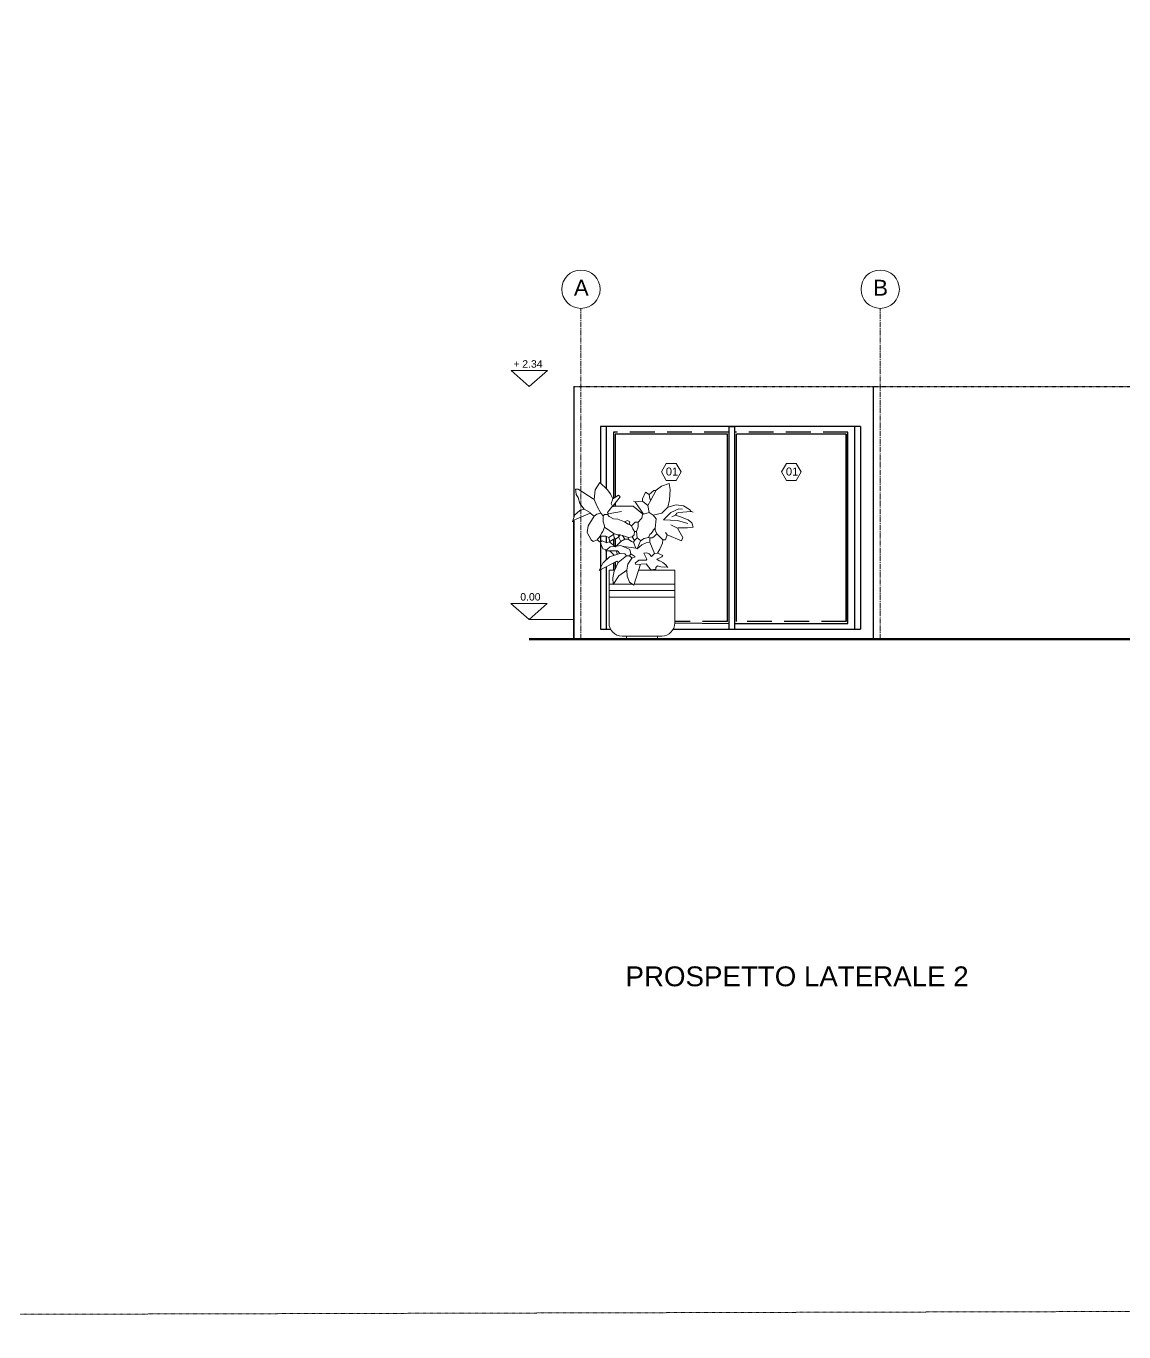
# Model space of a CAD drawing. Header units: centimetres. Extents: x -1487 to 7635, y -1892 to 2688.
# Drawn here: x 5410 to 6518, y 53 to 1370 of the extents above; entities that cross this region are included whole.
import ezdxf

# ---------------------------------------------------------------- set-up
doc = ezdxf.new("R2010")
doc.units = ezdxf.units.CM
for name, pattern in [('ACAD_ISO10W100', [18, 12, -3, 0, -3]), ('CENTERX2', [4, 2.5, -0.5, 0.5, -0.5]), ('CENTRO2', [1.125, 0.75, -0.125, 0.125, -0.125]), ('HIDDEN', [0.375, 0.25, -0.125])]:
    doc.linetypes.add(name, pattern=pattern)
for name, color, linetype, lineweight in [('A-ANNO-SYMB', 3, 'Continuous', 18), ('A-ANNO-TEXT', 3, 'Continuous', 18), ('A-ELEV-MBE1', 7, 'Continuous', 35), ('A-ELEV-PATT', 8, 'Continuous', 18), ('A-SECT-PATT', 8, 'Continuous', 18), ('AA - linee quote', 3, 'Continuous', 13), ('AA - pareti sezionate', 7, 'Continuous', 50), ('AA - serramenti e porte', 4, 'Continuous', 25), ('AA pareti non sezionate', 2, 'Continuous', 25), ('AA- arredo', 8, 'Continuous', 18), ('PROIEZIONI', 145, 'Continuous', 13), ('SIMBOLI FINESTRE', 3, 'Continuous', 13)]:
    doc.layers.add(name, color=color, linetype=linetype, lineweight=lineweight)
doc.layers.add('VEGETAZIONE', color=94, linetype='Continuous')
doc.styles.add('ARIAL', font='Arial.ttf')
doc.styles.add('E-ARIAL', font='Arial.ttf')
doc.styles.get("Standard").update_dxf_attribs({"font": 'Arial.ttf'})

msp = doc.modelspace()

# ---------------------------------------------------------------- linework, layer by layer
at = {"layer": 'A-ANNO-SYMB'}
for p, q in [((5917.8817, 1006.8652), (5899.482, 1023.095)), ((5899.482, 1023.095), (5936.2815, 1023.095)), ((5936.2815, 1023.095), (5917.8817, 1006.8652)), ((5917.5979, 771.9321), (5899.1981, 788.1619)), ((5899.1981, 788.1619), (5935.9977, 788.1619)), ((5935.9977, 788.1619), (5917.5979, 771.9321)), ((5962.9595, 771.9372), (5917.5979, 771.9321)), ((5917.5979, 771.9321), (5917.5979, 771.9321))]:
    msp.add_line(p, q, dxfattribs=at)
at = {"layer": 'A-ELEV-MBE1'}
for p, q in [((6119.3989, 966.7077), (6125.2713, 966.7077)), ((5962.9595, 872.1928), (5962.9595, 751.9925))]:
    msp.add_line(p, q, dxfattribs=at)
at = {"layer": 'A-ELEV-PATT', "linetype": 'Continuous'}
for p, q in [((6019.7111, 1006.6507), (6019.7111, 1006.6507)), ((6258.7432, 1006.2939), (6258.7432, 1006.2939)), ((6260.2963, 1006.8487), (6260.2963, 1006.8487)), ((6309.8452, 1006.7791), (6309.8452, 1006.7791)), ((6328.2071, 1006.1324), (6328.2071, 1006.1324)), ((6501.5369, 1006.1714), (6501.5369, 1006.1714)), ((6517.4771, 1006.9256), (6517.4787, 1006.9272)), ((5989.2208, 952.5339), (5989.2208, 952.5339)), ((5970.9775, 899.9056), (5970.9775, 899.9056)), ((6252.48, 866.5826), (6252.1209, 868.5298)), ((6252.1209, 866.6204), (6252.4407, 866.5924)), ((6252.266, 787.0056), (6252.266, 787.0056)), ((6252.1209, 771.2735), (6252.8048, 770.8122)), ((6002.3795, 753.2223), (6002.3795, 753.2223)), ((6121.054, 752.0711), (6121.054, 752.0711)), ((6270.55, 752.2241), (6273.1975, 751.9925)), ((6280.6007, 752.0636), (6280.7062, 751.9925)), ((6410.565, 752.1308), (6410.565, 752.1308))]:
    msp.add_line(p, q, dxfattribs=at)
at = {"layer": 'A-SECT-PATT'}
for p, q in [((6264.9595, 1006.9256), (6264.9595, 1006.9256)), ((6265.422, 751.9925), (6265.422, 751.9925))]:
    msp.add_line(p, q, dxfattribs=at)
at = {"layer": 'AA - linee quote', "linetype": 'CENTRO2', "ltscale": 7}
for p, q in [((5969.9595, 751.9925), (5969.9595, 1085.7627)), ((6271.9542, 751.9925), (6271.9542, 1085.7627))]:
    msp.add_line(p, q, dxfattribs=at)
at = {"layer": 'AA - linee quote', "linetype": 'CENTRO2', "ltscale": 0.009}
msp.add_lwpolyline([(-1487.331, 2664.295), (7634.7147, 2687.7379), (7634.7147, 76.6954), (-1487.331, 53.2526)], close=True, dxfattribs=at)
at = {"layer": 'AA - linee quote'}
for centre in [(5969.9595, 1105.0899), (6271.9542, 1105.0899)]:
    msp.add_circle(centre, 19.3273, dxfattribs=at)
at = {"layer": 'AA - pareti sezionate'}
for p, q in [((7186.1933, 751.9925), (5917.5979, 751.9925)), ((5962.9595, 751.9925), (6265.422, 751.9925))]:
    msp.add_line(p, q, dxfattribs=at)
at = {"layer": 'AA - serramenti e porte'}
for p, q in [((6119.3989, 966.7077), (5989.7945, 966.7077)), ((5989.7945, 966.7077), (5989.7945, 909.4061)), ((5995.667, 903.9376), (5995.667, 966.7076)), ((6119.3989, 761.9925), (6119.3989, 966.7077)), ((6252.1208, 966.7077), (6125.2713, 966.7077)), ((6125.2714, 761.9925), (6125.2714, 966.7077)), ((6246.2484, 761.9925), (6246.2484, 966.7077)), ((6252.1209, 966.7077), (6252.1209, 761.9923)), ((6002.8159, 960.818), (6002.8159, 894.0115)), ((6117.7658, 958.9077), (6004.4491, 958.9077)), ((6004.4491, 958.9077), (6004.4491, 895.1003)), ((6117.7658, 769.7925), (6117.7658, 958.9077)), ((6237.6546, 958.9077), (6126.9045, 958.9077)), ((6126.9045, 769.7925), (6126.9045, 958.9076)), ((6237.6546, 958.9077), (6237.6546, 769.7925)), ((6237.6546, 769.7925), (6237.6546, 958.9077)), ((6239.2878, 768.0208), (6239.2878, 960.818)), ((6004.4491, 889.0705), (6004.4491, 886.3631)), ((5989.7945, 855.9738), (5989.7945, 850.0798)), ((5989.7945, 849.1413), (5989.7945, 761.9925)), ((5995.667, 849.4916), (5995.667, 855.7033)), ((6002.8159, 852.7366), (6002.8159, 846.721)), ((6004.4491, 853.2008), (6004.4491, 845.2691)), ((5995.667, 841.8425), (5995.667, 842.1101)), ((5995.667, 832.2598), (5995.667, 841.0202)), ((6002.8159, 837.2882), (6002.8159, 836.48)), ((5995.667, 761.9925), (5995.667, 825.1301)), ((6002.8159, 828.8474), (6002.8159, 821.7114)), ((6004.4491, 829.6966), (6004.4491, 822.958)), ((6064.6977, 768.3864), (6119.3989, 768.0207)), ((6125.2713, 768.0207), (6239.2878, 768.0208)), ((5989.7945, 761.9925), (5999.9757, 761.9925)), ((6063.0418, 761.9925), (6252.1209, 761.9925))]:
    msp.add_line(p, q, dxfattribs=at)
at = {"layer": 'AA - serramenti e porte', "linetype": 'HIDDEN', "ltscale": 100}
for p, q in [((6119.3989, 960.818), (6002.8159, 960.818)), ((6239.2878, 960.818), (6125.2713, 960.818)), ((6117.7658, 769.7925), (6064.6977, 769.7925)), ((6237.6546, 769.7925), (6126.9045, 769.7925))]:
    msp.add_line(p, q, dxfattribs=at)
at = {"layer": 'AA - serramenti e porte', "linetype": 'Continuous'}
msp.add_line((5989.7945, 930.2539), (5989.787, 930.2947), dxfattribs=at)
at = {"layer": 'AA pareti non sezionate'}
for p, q in [((5962.9595, 1006.9256), (5962.9595, 874.9703)), ((6264.9595, 1006.9256), (6264.9595, 751.9925)), ((5962.9595, 872.1928), (5962.9595, 751.9925))]:
    msp.add_line(p, q, dxfattribs=at)
at = {"layer": 'AA pareti non sezionate', "linetype": 'ACAD_ISO10W100', "ltscale": 0.0009}
msp.add_line((5962.9595, 1006.9256), (7178.6933, 1006.9256), dxfattribs=at)
at = {"layer": 'AA pareti non sezionate', "extrusion": (-4.44089e-16, 5.03198e-31, -1)}
msp.add_line((6869.9595, 751.9925), (6264.9595, 751.9925), dxfattribs=at)
at = {"layer": 'AA- arredo'}
for p, q in [((5984.2814, 902.8123), (5989.0259, 910.1219)), ((5989.0259, 910.1219), (5996.5615, 903.1046)), ((6051.2637, 906.3209), (6059.0783, 908.9523)), ((6059.0783, 908.9523), (6059.9156, 903.1046)), ((5964.7448, 901.3503), (5964.6019, 903.3793)), ((5964.6019, 903.3793), (5967.0342, 903.3793)), ((5965.303, 897.8418), (5964.7448, 901.3503)), ((5967.0329, 894.8725), (5965.303, 897.8418)), ((5967.0342, 903.3793), (5982.2266, 893.6564)), ((5983.4428, 893.0492), (5984.2814, 902.8123)), ((5996.5615, 903.1046), (5999.9106, 898.7189)), ((5999.9106, 898.7189), (6002.2832, 893.6564)), ((6002.2832, 893.6564), (6007.7531, 897.303)), ((6007.7531, 897.303), (6009.5765, 895.4797)), ((6032.0634, 893.6564), (6035.103, 900.3425)), ((6035.103, 900.3425), (6038.7496, 897.9102)), ((6038.7496, 897.9102), (6043.6124, 902.1658)), ((6038.7496, 897.9102), (6039.3568, 893.6564)), ((6040.5729, 892.4402), (6045.9609, 902.2275)), ((6043.6124, 902.1658), (6046.0429, 902.1658)), ((6045.9609, 902.2275), (6051.2637, 906.3209)), ((6059.9156, 903.1046), (6059.3574, 892.5789)), ((5968.8562, 888.7936), (5967.0329, 894.8725)), ((5973.11, 883.3237), (5968.8562, 888.7936)), ((5968.9312, 881.7607), (5973.11, 883.3237)), ((5973.11, 883.3237), (5979.1872, 879.677)), ((5982.2266, 893.6564), (5983.4428, 893.0492)), ((5983.4428, 893.0492), (5986.5141, 885.854)), ((5986.5141, 885.854), (5990.1271, 879.0698)), ((6001.676, 886.3631), (5996.8132, 879.677)), ((6000.4599, 888.7936), (6002.2832, 893.6564)), ((6001.676, 886.3631), (6000.4599, 888.7936)), ((6002.2832, 886.3631), (6001.676, 886.3631)), ((6009.5765, 895.4797), (6002.2832, 886.3631)), ((6022.582, 886.3631), (6002.8903, 886.3631)), ((6032.0634, 878.4627), (6022.5821, 886.3631)), ((6022.9469, 891.2259), (6024.7702, 890.6169)), ((6024.7702, 890.6169), (6032.0634, 891.2259)), ((6033.0956, 878.1351), (6024.7702, 890.6169)), ((6032.0634, 891.2259), (6032.0634, 893.6564)), ((6037.5334, 886.9703), (6032.0634, 891.2259)), ((6040.5729, 892.4402), (6037.5334, 886.9703)), ((6037.5334, 886.9703), (6038.7496, 879.677)), ((6039.3568, 893.6564), (6040.5729, 892.4402)), ((6057.59, 885.1469), (6051.5128, 879.0698)), ((6059.3574, 892.5789), (6057.59, 885.1469)), ((6057.59, 885.1469), (6066.0994, 887.5792)), ((6057.59, 885.756), (6057.59, 885.1469)), ((6060.563, 879.7892), (6068.7232, 883.5455)), ((6066.0994, 887.5792), (6073.5912, 886.4388)), ((6068.7232, 883.5455), (6072.556, 883.1569)), ((6073.5912, 886.4388), (6079.4521, 882.9302)), ((6079.4521, 882.9302), (6081.2931, 880.8932)), ((5961.563, 870.5604), (5963.6285, 877.0825)), ((5965.2096, 872.9927), (5961.9683, 871.8404)), ((5963.6285, 877.0825), (5968.9312, 881.7607)), ((5979.1872, 879.0698), (5965.2096, 872.9927)), ((5983.4428, 876.0303), (5977.3638, 866.3066)), ((5979.1872, 879.677), (5979.1872, 879.0698)), ((5979.1872, 879.0698), (5983.4428, 876.0303)), ((5985.9559, 878.2521), (5983.4428, 876.0303)), ((5990.1271, 879.0698), (5985.9559, 878.2521)), ((5992.5594, 876.6393), (5990.1271, 879.0698)), ((5993.7737, 877.8537), (5992.5594, 876.6393)), ((5992.5594, 876.6393), (5992.5594, 870.5604)), ((5992.5594, 870.5604), (5993.7737, 866.3066)), ((5996.8132, 877.8537), (5993.7737, 877.8537)), ((5996.8132, 879.677), (5997.4204, 878.4627)), ((5997.4204, 878.4627), (5996.8132, 877.8537)), ((5996.8132, 877.8537), (5998.5151, 875.913)), ((5997.4204, 878.4627), (6010.7926, 880.8932)), ((5998.5151, 875.913), (6002.7015, 873.5739)), ((6002.7015, 873.5739), (6007.146, 872.9927)), ((6007.146, 872.9927), (6013.8303, 870.5604)), ((6013.8303, 870.5604), (6016.8697, 871.7765)), ((6017.4769, 868.1299), (6013.8303, 870.5604)), ((6016.8697, 871.7765), (6019.3002, 870.5604)), ((6019.3002, 870.5604), (6018.693, 868.1299)), ((6021.1235, 866.3066), (6024.7702, 869.9532)), ((6024.7702, 869.9532), (6027.8096, 869.9532)), ((6030.8491, 873.5999), (6027.8096, 869.9532)), ((6027.8096, 869.9532), (6027.8199, 865.3872)), ((6031.4563, 874.207), (6030.8491, 873.5999)), ((6032.0634, 877.8537), (6031.4563, 874.207)), ((6032.0634, 877.8537), (6032.0634, 878.4627)), ((6038.7496, 879.677), (6033.0956, 878.1351)), ((6043.0034, 877.2465), (6038.7496, 879.677)), ((6051.5128, 879.0698), (6043.0034, 877.2465)), ((6043.0034, 877.2465), (6046.0429, 873.5999)), ((6046.0429, 873.5999), (6044.8267, 863.8761)), ((6053.2682, 872.5356), (6060.563, 879.7892)), ((6067.3631, 871.7585), (6053.2682, 872.5356)), ((6061.8456, 875.4232), (6065.4922, 877.2465)), ((6065.4922, 877.2465), (6066.7065, 879.0698)), ((6070.3532, 875.4232), (6065.4922, 877.2465)), ((6066.7065, 879.0698), (6068.5299, 879.677)), ((6077.7489, 868.6498), (6067.3631, 871.7585)), ((6068.5299, 879.677), (6081.2931, 880.8932)), ((6078.2555, 872.3837), (6070.3532, 875.4232)), ((6081.9021, 869.3461), (6078.2555, 872.3837)), ((6081.2931, 880.8932), (6083.1164, 880.286)), ((5977.3638, 866.3066), (5976.1495, 859.6205)), ((5976.1495, 859.6205), (5980.4033, 852.3272)), ((5989.52, 855.9738), (5990.7361, 859.0133)), ((5990.7361, 859.0133), (5991.9504, 860.8366)), ((5991.9504, 860.8366), (5993.7737, 865.0904)), ((5993.7737, 866.3066), (5993.7737, 865.0904)), ((5993.7737, 865.0904), (6003.4993, 858.4062)), ((6002.8903, 857.7972), (5998.0294, 854.7595)), ((6002.8159, 858.8759), (6002.8159, 857.7506)), ((6003.4993, 858.4062), (6002.8903, 857.7972)), ((6002.8903, 857.7972), (6003.4993, 854.7595)), ((6007.146, 857.19), (6003.4993, 858.4062)), ((6008.3603, 855.3666), (6007.146, 857.19)), ((6007.146, 857.19), (6009.5765, 857.19)), ((6008.3603, 855.3666), (6009.5765, 857.19)), ((6009.5765, 857.19), (6012.0069, 856.5828)), ((6018.0859, 854.7595), (6012.0069, 856.5828)), ((6012.0069, 856.5828), (6014.4392, 852.9361)), ((6018.693, 868.1299), (6017.4769, 868.1299)), ((6018.693, 868.1299), (6021.1235, 866.3066)), ((6021.1235, 866.3066), (6022.3397, 863.2671)), ((6023.5558, 857.19), (6021.7325, 855.3666)), ((6022.3397, 863.2671), (6024.163, 860.8366)), ((6024.163, 860.8366), (6023.5558, 857.19)), ((6024.163, 860.8366), (6025.9863, 860.8366)), ((6027.8199, 865.3872), (6025.9863, 860.8366)), ((6025.9863, 860.8366), (6026.5935, 854.1505)), ((6038.1424, 854.7595), (6039.3568, 857.7972)), ((6040.5729, 858.4062), (6039.3568, 857.7972)), ((6039.3568, 857.7972), (6039.3568, 858.4062)), ((6043.0034, 861.4438), (6040.5729, 858.4062)), ((6044.8267, 863.8761), (6043.0034, 862.0528)), ((6043.0034, 862.0528), (6043.0034, 861.4438)), ((6046.65, 858.4062), (6043.6124, 855.3666)), ((6044.8267, 863.8761), (6044.8267, 862.0528)), ((6044.8267, 862.0528), (6046.65, 858.4062)), ((6052.729, 852.3272), (6046.65, 858.4062)), ((6055.1595, 859.6205), (6056.9828, 857.19)), ((6056.9828, 857.19), (6055.1595, 852.3272)), ((6056.9828, 857.19), (6071.5693, 851.1128)), ((6067.3156, 863.8761), (6060.6294, 867.5227)), ((6067.3156, 863.8761), (6067.9227, 864.4833)), ((6072.7855, 854.7595), (6067.3156, 863.8761)), ((6067.9227, 864.4833), (6077.6464, 864.4833)), ((6077.6464, 864.4833), (6083.1164, 865.0904)), ((6083.1164, 865.0904), (6081.9021, 869.3461)), ((5980.4033, 852.3272), (5982.2266, 850.5038)), ((5982.2266, 850.5038), (5986.4804, 852.3272)), ((5986.4804, 852.3272), (5989.52, 855.9738)), ((5989.52, 849.8967), (5986.4804, 852.3272)), ((5994.9899, 855.9738), (5989.52, 855.9738)), ((5991.3433, 851.1128), (5989.52, 849.8967)), ((5991.9504, 843.2106), (5989.52, 849.8967)), ((5996.2061, 849.2895), (5991.3433, 851.1128)), ((5995.899, 842.0414), (5991.9504, 843.2106)), ((5999.3963, 845.039), (5994.7077, 841.0202)), ((5998.0294, 854.7595), (5994.9899, 855.9738)), ((5999.2437, 850.5038), (5996.2061, 849.2895)), ((5998.6365, 851.72), (5998.0294, 854.7595)), ((5999.2437, 850.5038), (5998.6365, 851.72)), ((6004.1065, 853.5433), (5999.2437, 850.5038)), ((5999.2437, 849.8967), (5999.2437, 850.5038)), ((6004.7137, 845.0339), (5999.2437, 849.8967)), ((6004.0259, 845.6453), (5999.3963, 845.039)), ((6003.4993, 854.7595), (6004.1065, 853.5433)), ((6004.1065, 853.5433), (6004.7137, 852.9361)), ((6004.7137, 852.9361), (6008.3603, 855.3666)), ((6010.1836, 850.5038), (6004.7137, 845.0339)), ((6010.0846, 846.4387), (6005.5208, 845.8411)), ((6008.3603, 854.7595), (6008.3603, 855.3666)), ((6010.1836, 850.5038), (6008.3603, 854.7595)), ((6019.3133, 842.5714), (6010.0846, 846.4387)), ((6014.4392, 852.9361), (6010.1836, 850.5038)), ((6013.2231, 845.6429), (6012.191, 845.556)), ((6025.3792, 843.8196), (6013.2231, 845.6429)), ((6014.4392, 852.9361), (6017.4769, 852.9361)), ((6017.4769, 852.9361), (6018.0859, 854.7595)), ((6021.1235, 850.5038), (6017.4769, 852.9361)), ((6021.7325, 855.3666), (6018.0859, 854.7595)), ((6022.9469, 849.8967), (6021.1235, 850.5038)), ((6021.7325, 855.3666), (6024.163, 851.72)), ((6024.163, 851.72), (6022.9469, 849.8967)), ((6022.9469, 849.8967), (6025.3792, 843.8196)), ((6024.163, 851.72), (6026.5935, 854.1505)), ((6025.3792, 843.8196), (6026.5935, 843.2106)), ((6026.5935, 854.1505), (6030.2401, 851.72)), ((6030.2401, 851.1128), (6026.5935, 843.2106)), ((6026.5935, 843.2106), (6031.5039, 847.3179)), ((6030.2401, 851.1128), (6033.8868, 853.5433)), ((6030.2401, 851.72), (6030.2401, 851.1128)), ((6031.5039, 847.3179), (6035.9694, 849.3061)), ((6033.8868, 853.5433), (6038.1424, 854.7595)), ((6035.9694, 849.3061), (6039.3568, 849.8967)), ((6039.3568, 854.1505), (6038.1424, 854.7595)), ((6041.7891, 854.1505), (6039.3568, 854.1505)), ((6039.3568, 849.8967), (6039.3568, 854.1505)), ((6044.2195, 838.3496), (6039.3568, 849.8967)), ((6043.6124, 855.3666), (6041.7891, 854.1505)), ((6049.5891, 842.7567), (6052.2684, 848.8383)), ((6052.2684, 848.8383), (6052.729, 852.3272)), ((6055.1595, 852.3272), (6052.729, 852.3272)), ((6071.5693, 851.1128), (6072.7855, 854.7595)), ((5988.2838, 821.291), (6006.3546, 830.6875)), ((5998.9509, 835.2414), (5992.2707, 829.1763)), ((5994.6904, 841.0202), (6006.9636, 841.0202)), ((6000.6034, 839.7547), (5998.6707, 841.0202)), ((6009.3941, 838.5879), (5998.9509, 835.2414)), ((6003.379, 836.6604), (6000.6034, 839.7547)), ((6005.7603, 841.0202), (6006.4358, 837.6399)), ((6006.3546, 830.6875), (6007.5708, 829.4713)), ((6006.9636, 841.0202), (6009.3941, 838.5879)), ((6016.0802, 836.1575), (6007.5708, 829.4713)), ((6014.2569, 837.9808), (6009.3941, 838.5879)), ((6016.0802, 836.1575), (6014.2569, 837.9808)), ((6019.1178, 836.1575), (6016.0802, 836.1575)), ((6021.4469, 833.8607), (6017.3163, 827.7791)), ((6019.1178, 836.1575), (6020.334, 837.9808)), ((6021.5502, 833.727), (6019.1178, 836.1575)), ((6019.3134, 842.5713), (6019.3133, 842.5714)), ((6020.334, 837.9808), (6019.3134, 842.5713)), ((6024.2378, 835.3811), (6020.2189, 838.188)), ((6024.6409, 835.2723), (6021.5502, 833.727)), ((6028.4168, 831.6635), (6024.7702, 828.624)), ((6035.7101, 831.6635), (6028.4168, 831.6635)), ((6036.1927, 839.2481), (6033.2796, 838.9568)), ((6033.2796, 838.9568), (6036.3191, 832.8796)), ((6036.3191, 832.8796), (6035.7101, 831.6635)), ((6038.9836, 838.0786), (6036.1927, 839.2481)), ((6041.1801, 835.3101), (6038.9836, 838.0786)), ((6044.2195, 838.3496), (6041.1801, 835.3101)), ((6047.259, 838.9568), (6044.2195, 838.3496)), ((6046.65, 832.8796), (6049.4775, 833.9852)), ((6049.0823, 831.0563), (6046.65, 832.8796)), ((6047.259, 838.9568), (6049.5891, 842.7567)), ((6052.729, 836.5263), (6047.259, 838.9568)), ((6050.259, 830.8275), (6049.0823, 831.0563)), ((6049.4775, 833.9852), (6051.5986, 835.1548)), ((6052.715, 829.541), (6050.259, 830.8275)), ((6051.5986, 835.1548), (6052.729, 836.5263)), ((5992.3771, 829.4713), (5988.2838, 821.291)), ((6003.4044, 820.7783), (6002.0683, 813.78)), ((6007.5708, 829.4713), (6003.4044, 820.7783)), ((6008.3032, 816.1128), (6016.3194, 821.7114)), ((6017.3163, 827.7791), (6016.3194, 821.7114)), ((6016.3194, 821.7114), (6016.7647, 815.6462)), ((6023.433, 806.479), (6030.1819, 827.692)), ((6024.7702, 828.624), (6025.3792, 827.4097)), ((6025.3792, 827.4097), (6035.7101, 828.0169)), ((6035.7101, 828.0169), (6040.5729, 821.9397)), ((6040.5729, 821.9397), (6045.4357, 822.5469)), ((6045.4357, 824.3702), (6047.259, 826.1935)), ((6045.4357, 822.5469), (6045.4357, 824.3702)), ((6047.259, 826.1935), (6050.5939, 825.0968)), ((6050.5939, 825.0968), (6054.1663, 824.7459)), ((6055.5059, 827.085), (6052.715, 829.541)), ((6054.1663, 824.7459), (6056.9833, 824.9774)), ((6056.9833, 824.9774), (6055.5059, 827.085)), ((6057.59, 824.3702), (6056.9833, 824.9774)), ((5998.3197, 807.5692), (6002.4918, 807.5692)), ((6002.0683, 813.78), (6002.5137, 807.2483)), ((6002.5137, 807.2483), (6008.3032, 816.1128)), ((6002.7233, 807.5692), (6021.8721, 807.5692)), ((6016.7647, 815.6462), (6018.9915, 809.5811)), ((6018.9915, 809.5811), (6023.433, 806.479)), ((6023.7798, 807.5692), (6064.6977, 807.5692)), ((5998.3197, 801.0104), (6064.6977, 801.0104)), ((5998.3197, 794.4516), (6064.6977, 794.4516))]:
    msp.add_line(p, q, dxfattribs=at)
at = {"layer": 'AA- arredo', "linetype": 'Continuous'}
for p, q in [((5980.5651, 878.2875), (5980.5651, 878.2875)), ((6015.0968, 754.8966), (6015.0968, 754.8966)), ((6017.8854, 755.0922), (6017.8854, 755.0922)), ((6066.4191, 761.6533), (6066.4191, 761.6533))]:
    msp.add_line(p, q, dxfattribs=at)
at = {"layer": 'AA- arredo', "ltscale": 0.05}
for p, q in [((6003.8516, 821.7114), (5998.3197, 821.7114)), ((5998.3197, 821.7114), (5998.3197, 768.3864)), ((6064.6977, 821.7114), (6028.2792, 821.7114)), ((6064.6977, 821.7114), (6063.7111, 821.7114)), ((6064.6977, 768.3864), (6064.6977, 821.7114)), ((6011.4918, 755.2143), (6051.5256, 755.2143)), ((6011.4918, 755.2143), (6051.5256, 755.2143)), ((6047.1256, 755.2143), (6015.8918, 755.2143)), ((6015.8918, 755.2143), (6015.8918, 751.9925)), ((6047.1256, 751.9925), (6047.1256, 755.2143))]:
    msp.add_line(p, q, dxfattribs=at)
at = {"layer": 'AA- arredo'}
msp.add_arc((6022.582, 886.363), 0.000076, 49.844006, 89.646988, dxfattribs=at)
at = {"layer": 'AA- arredo', "ltscale": 0.05}
for centre, start, end in [((6011.4918, 768.3864), 180, 270), ((6051.5256, 768.3864), 270, 360)]:
    msp.add_arc(centre, 13.1721, start, end, dxfattribs=at)
at = {"layer": 'PROIEZIONI', "ltscale": 0.05}
msp.add_line((6015.8918, 751.9925), (6047.1256, 751.9925), dxfattribs=at)
at = {"layer": 'SIMBOLI FINESTRE'}
for p, q in [((6056.1074, 929.3997), (6051.1074, 920.7395)), ((6066.1074, 929.3997), (6056.1074, 929.3997)), ((6071.1074, 920.7395), (6066.1074, 929.3997)), ((6177.2796, 929.3997), (6172.2796, 920.7395)), ((6187.2796, 929.3997), (6177.2796, 929.3997)), ((6192.2796, 920.7395), (6187.2796, 929.3997)), ((6051.1074, 920.7395), (6056.1074, 912.0792)), ((6056.1074, 912.0792), (6066.1074, 912.0792)), ((6066.1074, 912.0792), (6071.1074, 920.7395)), ((6172.2796, 920.7395), (6177.2796, 912.0792)), ((6177.2796, 912.0792), (6187.2796, 912.0792)), ((6187.2796, 912.0792), (6192.2796, 920.7395))]:
    msp.add_line(p, q, dxfattribs=at)
at = {"layer": 'VEGETAZIONE'}
for p, q in [((6002.2832, 886.3631), (6002.8903, 886.3631)), ((5961.563, 871.1694), (5961.563, 870.5604))]:
    msp.add_line(p, q, dxfattribs=at)

# ---------------------------------------------------------------- texts
at = {"layer": 'A-ANNO-TEXT', "style": 'E-ARIAL'}
for s, p in [('+ 2.34', (5901.7828, 1025.9437)), ('0.00', (5908.8144, 791.0107))]:
    msp.add_text(s, height=7.5, dxfattribs=at).set_placement(p)
at = {"layer": 'A-ANNO-TEXT', "linetype": 'Continuous'}
msp.add_text('PROSPETTO LATERALE 2', height=20, dxfattribs=at).set_placement((6014.9622, 401.9224))
at = {"layer": 'AA - linee quote', "linetype": 'CENTERX2', "ltscale": 5, "style": 'ARIAL'}
for tag, p in [('A', (5962.8995, 1098.6087)), ('B', (6264.8942, 1098.6087))]:
    msp.add_attdef(tag, p, '', height=16, dxfattribs=at)
at = {"layer": 'SIMBOLI FINESTRE', "style": 'ARIAL'}
for p in [(6055.5814, 917.1588), (6176.7536, 917.1588)]:
    msp.add_text('01', height=8.07379, rotation=359.8326321, dxfattribs=at).set_placement(p)

doc.saveas('drawing.dxf')
